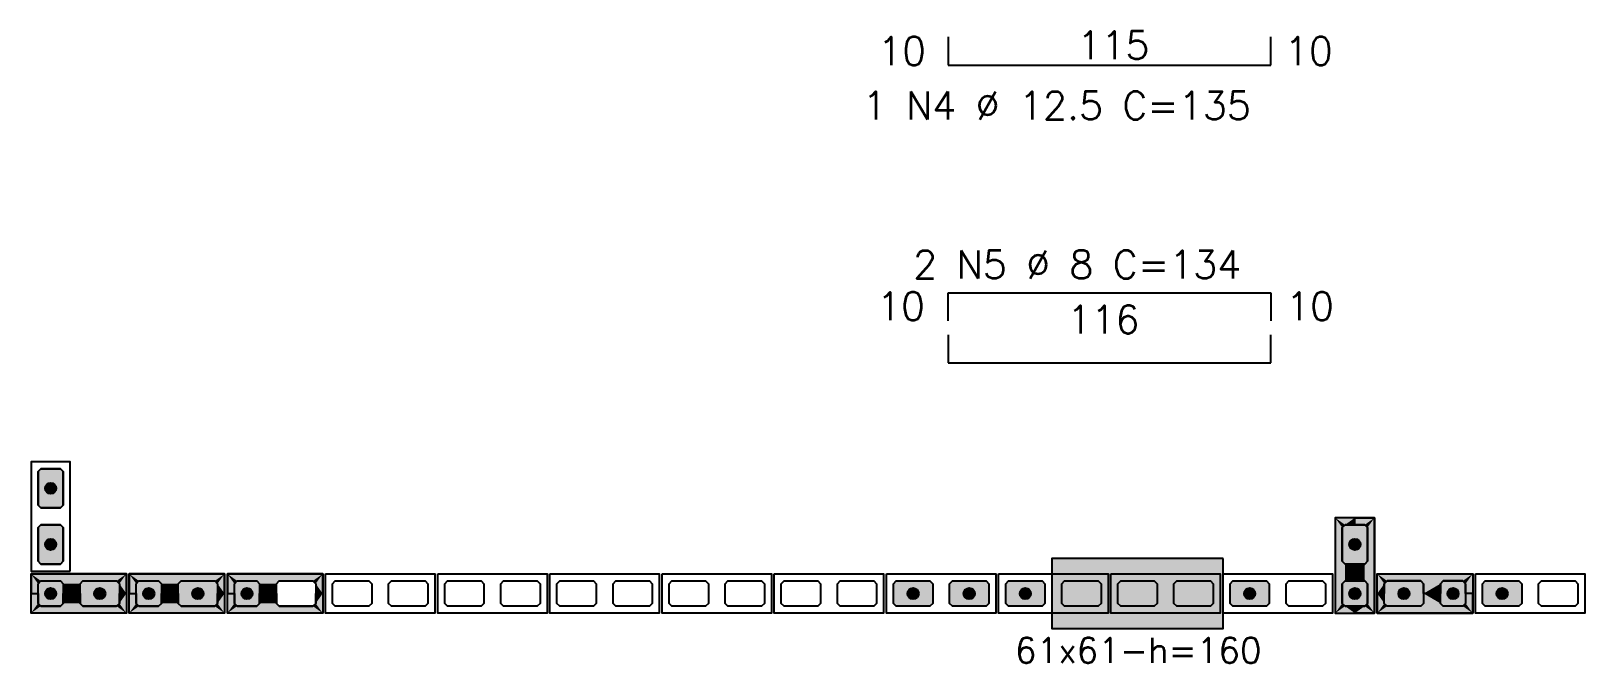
# Model space of a CAD drawing. Extents: x -1.9 to 86, y -1.6 to 60.9.
# Drawn here: x 23.23 to 34.31, y 40.33 to 44.84 of the extents above; entities that cross this region are included whole.
import ezdxf

# ---------------------------------------------------------------- set-up
doc = ezdxf.new("R2010")
doc.units = 0
doc.header["$MEASUREMENT"] = 0
for name, color, linetype in [('PENA_01', 1, 'CONTINUOUS'), ('PENA_02', 2, 'CONTINUOUS'), ('PENA_03', 3, 'CONTINUOUS'), ('PENA_05', 5, 'CONTINUOUS'), ('PENA_11', 252, 'CONTINUOUS'), ('PENA_21', 100, 'CONTINUOUS'), ('PENA_23', 50, 'CONTINUOUS')]:
    doc.layers.add(name, color=color, linetype=linetype)
doc.styles.get("Standard").update_dxf_attribs({"font": 'ROMANS.SHX'})

msp = doc.modelspace()

# ---------------------------------------------------------------- linework, layer by layer
at = {"layer": 'PENA_01', "linetype": 'Continuous'}
for points in [[(23.443, 41.439), (23.463, 41.459), (23.463, 41.699), (23.443, 41.719), (23.303, 41.719), (23.283, 41.699), (23.283, 41.459), (23.303, 41.439), (23.443, 41.439)], [(23.443, 41.039), (23.463, 41.059), (23.463, 41.299), (23.443, 41.319), (23.303, 41.319), (23.283, 41.299), (23.283, 41.059), (23.303, 41.039), (23.443, 41.039)], [(32.763, 41.059), (32.763, 41.299), (32.743, 41.319), (32.603, 41.319), (32.583, 41.299), (32.583, 41.059), (32.603, 41.039), (32.743, 41.039), (32.763, 41.059)], [(23.303, 40.919), (23.443, 40.919), (23.463, 40.899), (23.463, 40.759), (23.443, 40.739), (23.303, 40.739), (23.283, 40.759), (23.283, 40.899), (23.303, 40.919)], [(23.603, 40.919), (23.843, 40.919), (23.863, 40.899), (23.863, 40.759), (23.843, 40.739), (23.603, 40.739), (23.583, 40.759), (23.583, 40.899), (23.603, 40.919)], [(24.003, 40.919), (24.143, 40.919), (24.163, 40.899), (24.163, 40.759), (24.143, 40.739), (24.003, 40.739), (23.983, 40.759), (23.983, 40.899), (24.003, 40.919)], [(24.303, 40.919), (24.543, 40.919), (24.563, 40.899), (24.563, 40.759), (24.543, 40.739), (24.303, 40.739), (24.283, 40.759), (24.283, 40.899), (24.303, 40.919)], [(24.703, 40.919), (24.843, 40.919), (24.863, 40.899), (24.863, 40.759), (24.843, 40.739), (24.703, 40.739), (24.683, 40.759), (24.683, 40.899), (24.703, 40.919)], [(25.003, 40.919), (25.243, 40.919), (25.263, 40.899), (25.263, 40.759), (25.243, 40.739), (25.003, 40.739), (24.983, 40.759), (24.983, 40.899), (25.003, 40.919)], [(25.383, 40.899), (25.403, 40.919), (25.643, 40.919), (25.663, 40.899), (25.663, 40.759), (25.643, 40.739), (25.403, 40.739), (25.383, 40.759), (25.383, 40.899)], [(25.783, 40.899), (25.803, 40.919), (26.043, 40.919), (26.063, 40.899), (26.063, 40.759), (26.043, 40.739), (25.803, 40.739), (25.783, 40.759), (25.783, 40.899)], [(26.183, 40.899), (26.203, 40.919), (26.443, 40.919), (26.463, 40.899), (26.463, 40.759), (26.443, 40.739), (26.203, 40.739), (26.183, 40.759), (26.183, 40.899)], [(26.583, 40.899), (26.603, 40.919), (26.843, 40.919), (26.863, 40.899), (26.863, 40.759), (26.843, 40.739), (26.603, 40.739), (26.583, 40.759), (26.583, 40.899)], [(26.983, 40.899), (27.003, 40.919), (27.243, 40.919), (27.263, 40.899), (27.263, 40.759), (27.243, 40.739), (27.003, 40.739), (26.983, 40.759), (26.983, 40.899)], [(27.383, 40.899), (27.403, 40.919), (27.643, 40.919), (27.663, 40.899), (27.663, 40.759), (27.643, 40.739), (27.403, 40.739), (27.383, 40.759), (27.383, 40.899)], [(27.783, 40.899), (27.803, 40.919), (28.043, 40.919), (28.063, 40.899), (28.063, 40.759), (28.043, 40.739), (27.803, 40.739), (27.783, 40.759), (27.783, 40.899)], [(28.183, 40.899), (28.203, 40.919), (28.443, 40.919), (28.463, 40.899), (28.463, 40.759), (28.443, 40.739), (28.203, 40.739), (28.183, 40.759), (28.183, 40.899)], [(28.583, 40.899), (28.603, 40.919), (28.843, 40.919), (28.863, 40.899), (28.863, 40.759), (28.843, 40.739), (28.603, 40.739), (28.583, 40.759), (28.583, 40.899)], [(28.983, 40.899), (29.003, 40.919), (29.243, 40.919), (29.263, 40.899), (29.263, 40.759), (29.243, 40.739), (29.003, 40.739), (28.983, 40.759), (28.983, 40.899)], [(29.383, 40.899), (29.403, 40.919), (29.643, 40.919), (29.663, 40.899), (29.663, 40.759), (29.643, 40.739), (29.403, 40.739), (29.383, 40.759), (29.383, 40.899)], [(29.783, 40.899), (29.803, 40.919), (30.043, 40.919), (30.063, 40.899), (30.063, 40.759), (30.043, 40.739), (29.803, 40.739), (29.783, 40.759), (29.783, 40.899)], [(30.183, 40.899), (30.203, 40.919), (30.443, 40.919), (30.463, 40.899), (30.463, 40.759), (30.443, 40.739), (30.203, 40.739), (30.183, 40.759), (30.183, 40.899)], [(30.583, 40.899), (30.603, 40.919), (30.843, 40.919), (30.863, 40.899), (30.863, 40.759), (30.843, 40.739), (30.603, 40.739), (30.583, 40.759), (30.583, 40.899)], [(30.983, 40.899), (31.003, 40.919), (31.243, 40.919), (31.263, 40.899), (31.263, 40.759), (31.243, 40.739), (31.003, 40.739), (30.983, 40.759), (30.983, 40.899)], [(31.383, 40.899), (31.403, 40.919), (31.643, 40.919), (31.663, 40.899), (31.663, 40.759), (31.643, 40.739), (31.403, 40.739), (31.383, 40.759), (31.383, 40.899)], [(31.783, 40.899), (31.803, 40.919), (32.043, 40.919), (32.063, 40.899), (32.063, 40.759), (32.043, 40.739), (31.803, 40.739), (31.783, 40.759), (31.783, 40.899)], [(32.183, 40.899), (32.203, 40.919), (32.443, 40.919), (32.463, 40.899), (32.463, 40.759), (32.443, 40.739), (32.203, 40.739), (32.183, 40.759), (32.183, 40.899)], [(32.763, 40.759), (32.763, 40.899), (32.743, 40.919), (32.603, 40.919), (32.583, 40.899), (32.583, 40.759), (32.603, 40.739), (32.743, 40.739), (32.763, 40.759)], [(33.143, 40.739), (32.903, 40.739), (32.883, 40.759), (32.883, 40.899), (32.903, 40.919), (33.143, 40.919), (33.163, 40.899), (33.163, 40.759), (33.143, 40.739)], [(33.443, 40.739), (33.303, 40.739), (33.283, 40.759), (33.283, 40.899), (33.303, 40.919), (33.443, 40.919), (33.463, 40.899), (33.463, 40.759), (33.443, 40.739)], [(33.583, 40.899), (33.603, 40.919), (33.843, 40.919), (33.863, 40.899), (33.863, 40.759), (33.843, 40.739), (33.603, 40.739), (33.583, 40.759), (33.583, 40.899)], [(33.983, 40.899), (34.003, 40.919), (34.243, 40.919), (34.263, 40.899), (34.263, 40.759), (34.243, 40.739), (34.003, 40.739), (33.983, 40.759), (33.983, 40.899)]]:
    msp.add_lwpolyline(points, dxfattribs=at)
at = {"layer": 'PENA_02', "linetype": 'Continuous'}
for points in [[(23.513, 40.989), (23.513, 41.769), (23.233, 41.769), (23.233, 40.989), (23.513, 40.989)], [(32.813, 40.689), (32.813, 41.369), (32.533, 41.369), (32.533, 40.689), (32.813, 40.689)], [(23.233, 40.969), (23.913, 40.969), (23.913, 40.689), (23.233, 40.689), (23.233, 40.969)], [(23.933, 40.969), (24.613, 40.969), (24.613, 40.689), (23.933, 40.689), (23.933, 40.969)], [(24.633, 40.969), (25.313, 40.969), (25.313, 40.689), (24.633, 40.689), (24.633, 40.969)], [(25.333, 40.969), (26.113, 40.969), (26.113, 40.689), (25.333, 40.689), (25.333, 40.969)], [(26.133, 40.969), (26.913, 40.969), (26.913, 40.689), (26.133, 40.689), (26.133, 40.969)], [(26.933, 40.969), (27.713, 40.969), (27.713, 40.689), (26.933, 40.689), (26.933, 40.969)], [(27.733, 40.969), (28.513, 40.969), (28.513, 40.689), (27.733, 40.689), (27.733, 40.969)], [(28.533, 40.969), (29.313, 40.969), (29.313, 40.689), (28.533, 40.689), (28.533, 40.969)], [(29.333, 40.969), (30.113, 40.969), (30.113, 40.689), (29.333, 40.689), (29.333, 40.969)], [(30.133, 40.969), (30.913, 40.969), (30.913, 40.689), (30.133, 40.689), (30.133, 40.969)], [(30.933, 40.969), (31.713, 40.969), (31.713, 40.689), (30.933, 40.689), (30.933, 40.969)], [(31.733, 40.969), (32.513, 40.969), (32.513, 40.689), (31.733, 40.689), (31.733, 40.969)], [(33.513, 40.689), (32.833, 40.689), (32.833, 40.969), (33.513, 40.969), (33.513, 40.689)], [(33.533, 40.969), (34.313, 40.969), (34.313, 40.689), (33.533, 40.689), (33.533, 40.969)]]:
    msp.add_lwpolyline(points, dxfattribs=at)
at = {"layer": 'PENA_03', "linetype": 'Continuous'}
for points in [[(23.303, 41.439), (23.283, 41.459), (23.283, 41.699), (23.303, 41.719), (23.443, 41.719), (23.463, 41.699), (23.463, 41.459), (23.443, 41.439), (23.303, 41.439)], [(23.303, 41.039), (23.283, 41.059), (23.283, 41.299), (23.303, 41.319), (23.443, 41.319), (23.463, 41.299), (23.463, 41.059), (23.443, 41.039), (23.303, 41.039)], [(32.603, 41.039), (32.583, 41.059), (32.583, 41.299), (32.603, 41.319), (32.743, 41.319), (32.763, 41.299), (32.763, 41.059), (32.743, 41.039), (32.603, 41.039)], [(23.463, 40.759), (23.443, 40.739), (23.303, 40.739), (23.283, 40.759), (23.283, 40.899), (23.303, 40.919), (23.443, 40.919), (23.463, 40.899), (23.463, 40.759)], [(23.863, 40.759), (23.843, 40.739), (23.603, 40.739), (23.583, 40.759), (23.583, 40.899), (23.603, 40.919), (23.843, 40.919), (23.863, 40.899), (23.863, 40.759)], [(24.163, 40.759), (24.143, 40.739), (24.003, 40.739), (23.983, 40.759), (23.983, 40.899), (24.003, 40.919), (24.143, 40.919), (24.163, 40.899), (24.163, 40.759)], [(24.563, 40.759), (24.543, 40.739), (24.303, 40.739), (24.283, 40.759), (24.283, 40.899), (24.303, 40.919), (24.543, 40.919), (24.563, 40.899), (24.563, 40.759)], [(24.863, 40.759), (24.843, 40.739), (24.703, 40.739), (24.683, 40.759), (24.683, 40.899), (24.703, 40.919), (24.843, 40.919), (24.863, 40.899), (24.863, 40.759)], [(29.663, 40.759), (29.643, 40.739), (29.403, 40.739), (29.383, 40.759), (29.383, 40.899), (29.403, 40.919), (29.643, 40.919), (29.663, 40.899), (29.663, 40.759)], [(30.063, 40.759), (30.043, 40.739), (29.803, 40.739), (29.783, 40.759), (29.783, 40.899), (29.803, 40.919), (30.043, 40.919), (30.063, 40.899), (30.063, 40.759)], [(30.463, 40.759), (30.443, 40.739), (30.203, 40.739), (30.183, 40.759), (30.183, 40.899), (30.203, 40.919), (30.443, 40.919), (30.463, 40.899), (30.463, 40.759)], [(32.063, 40.759), (32.043, 40.739), (31.803, 40.739), (31.783, 40.759), (31.783, 40.899), (31.803, 40.919), (32.043, 40.919), (32.063, 40.899), (32.063, 40.759)], [(32.763, 40.759), (32.743, 40.739), (32.603, 40.739), (32.583, 40.759), (32.583, 40.899), (32.603, 40.919), (32.743, 40.919), (32.763, 40.899), (32.763, 40.759)], [(33.163, 40.759), (33.143, 40.739), (32.903, 40.739), (32.883, 40.759), (32.883, 40.899), (32.903, 40.919), (33.143, 40.919), (33.163, 40.899), (33.163, 40.759)], [(33.463, 40.759), (33.443, 40.739), (33.303, 40.739), (33.283, 40.759), (33.283, 40.899), (33.303, 40.919), (33.443, 40.919), (33.463, 40.899), (33.463, 40.759)], [(33.863, 40.759), (33.843, 40.739), (33.603, 40.739), (33.583, 40.759), (33.583, 40.899), (33.603, 40.919), (33.843, 40.919), (33.863, 40.899), (33.863, 40.759)]]:
    msp.add_lwpolyline(points, dxfattribs=at)
for centre in [(23.373, 41.579), (23.373, 41.179), (32.673, 41.179), (23.373, 40.829), (23.723, 40.829), (24.073, 40.829), (24.423, 40.829), (24.773, 40.829), (29.523, 40.829), (29.923, 40.829), (30.323, 40.829), (31.923, 40.829), (32.673, 40.829), (33.023, 40.829), (33.373, 40.829), (33.723, 40.829)]:
    msp.add_circle(centre, 0.04, dxfattribs=at)
for points in [[(23.413, 41.579), (23.353, 41.613), (23.336, 41.592)], [(23.413, 41.579), (23.336, 41.592), (23.336, 41.565)], [(23.413, 41.579), (23.336, 41.565), (23.353, 41.544)], [(23.413, 41.579), (23.38, 41.618), (23.353, 41.613)], [(23.413, 41.579), (23.353, 41.544), (23.38, 41.539)], [(23.413, 41.579), (23.404, 41.604), (23.38, 41.618)], [(23.413, 41.579), (23.38, 41.539), (23.404, 41.553)], [(23.413, 41.579), (23.404, 41.553), (23.413, 41.579)], [(23.413, 41.179), (23.38, 41.218), (23.353, 41.213)], [(23.413, 41.179), (23.404, 41.204), (23.38, 41.218)], [(32.713, 41.179), (32.68, 41.218), (32.653, 41.213)], [(32.713, 41.179), (32.704, 41.204), (32.68, 41.218)], [(23.413, 41.179), (23.353, 41.213), (23.336, 41.192)], [(23.413, 41.179), (23.336, 41.192), (23.336, 41.165)], [(23.413, 41.179), (23.336, 41.165), (23.353, 41.144)], [(23.413, 41.179), (23.353, 41.144), (23.38, 41.139)], [(23.413, 41.179), (23.38, 41.139), (23.404, 41.153)], [(23.413, 41.179), (23.404, 41.153), (23.413, 41.179)], [(32.713, 41.179), (32.653, 41.213), (32.636, 41.192)], [(32.713, 41.179), (32.636, 41.192), (32.636, 41.165)], [(32.713, 41.179), (32.636, 41.165), (32.653, 41.144)], [(32.713, 41.179), (32.653, 41.144), (32.68, 41.139)], [(32.713, 41.179), (32.68, 41.139), (32.704, 41.153)], [(32.713, 41.179), (32.704, 41.153), (32.713, 41.179)], [(23.413, 40.829), (23.353, 40.863), (23.336, 40.842)], [(23.413, 40.829), (23.336, 40.842), (23.336, 40.815)], [(23.413, 40.829), (23.336, 40.815), (23.353, 40.794)], [(23.413, 40.829), (23.38, 40.868), (23.353, 40.863)], [(23.413, 40.829), (23.353, 40.794), (23.38, 40.789)], [(23.413, 40.829), (23.404, 40.854), (23.38, 40.868)], [(23.413, 40.829), (23.38, 40.789), (23.404, 40.803)], [(23.413, 40.829), (23.404, 40.803), (23.413, 40.829)], [(23.763, 40.829), (23.703, 40.863), (23.686, 40.842)], [(23.763, 40.829), (23.686, 40.842), (23.686, 40.815)], [(23.763, 40.829), (23.686, 40.815), (23.703, 40.794)], [(23.763, 40.829), (23.73, 40.868), (23.703, 40.863)], [(23.763, 40.829), (23.703, 40.794), (23.73, 40.789)], [(23.763, 40.829), (23.754, 40.854), (23.73, 40.868)], [(23.763, 40.829), (23.73, 40.789), (23.754, 40.803)], [(23.763, 40.829), (23.754, 40.803), (23.763, 40.829)], [(24.113, 40.829), (24.053, 40.863), (24.036, 40.842)], [(24.113, 40.829), (24.036, 40.842), (24.036, 40.815)], [(24.113, 40.829), (24.036, 40.815), (24.053, 40.794)], [(24.113, 40.829), (24.08, 40.868), (24.053, 40.863)], [(24.113, 40.829), (24.053, 40.794), (24.08, 40.789)], [(24.113, 40.829), (24.104, 40.854), (24.08, 40.868)], [(24.113, 40.829), (24.08, 40.789), (24.104, 40.803)], [(24.113, 40.829), (24.104, 40.803), (24.113, 40.829)], [(24.463, 40.829), (24.403, 40.863), (24.386, 40.842)], [(24.463, 40.829), (24.386, 40.842), (24.386, 40.815)], [(24.463, 40.829), (24.386, 40.815), (24.403, 40.794)], [(24.463, 40.829), (24.43, 40.868), (24.403, 40.863)], [(24.463, 40.829), (24.403, 40.794), (24.43, 40.789)], [(24.463, 40.829), (24.454, 40.854), (24.43, 40.868)], [(24.463, 40.829), (24.43, 40.789), (24.454, 40.803)], [(24.463, 40.829), (24.454, 40.803), (24.463, 40.829)], [(24.813, 40.829), (24.753, 40.863), (24.736, 40.842)], [(24.813, 40.829), (24.736, 40.842), (24.736, 40.815)], [(24.813, 40.829), (24.736, 40.815), (24.753, 40.794)], [(24.813, 40.829), (24.78, 40.868), (24.753, 40.863)], [(24.813, 40.829), (24.753, 40.794), (24.78, 40.789)], [(24.813, 40.829), (24.804, 40.854), (24.78, 40.868)], [(24.813, 40.829), (24.78, 40.789), (24.804, 40.803)], [(24.813, 40.829), (24.804, 40.803), (24.813, 40.829)], [(29.563, 40.829), (29.503, 40.863), (29.486, 40.842)], [(29.563, 40.829), (29.486, 40.842), (29.486, 40.815)], [(29.563, 40.829), (29.486, 40.815), (29.503, 40.794)], [(29.563, 40.829), (29.53, 40.868), (29.503, 40.863)], [(29.563, 40.829), (29.503, 40.794), (29.53, 40.789)], [(29.563, 40.829), (29.554, 40.854), (29.53, 40.868)], [(29.563, 40.829), (29.53, 40.789), (29.554, 40.803)], [(29.563, 40.829), (29.554, 40.803), (29.563, 40.829)], [(29.963, 40.829), (29.903, 40.863), (29.886, 40.842)], [(29.963, 40.829), (29.886, 40.842), (29.886, 40.815)], [(29.963, 40.829), (29.886, 40.815), (29.903, 40.794)], [(29.963, 40.829), (29.93, 40.868), (29.903, 40.863)], [(29.963, 40.829), (29.903, 40.794), (29.93, 40.789)], [(29.963, 40.829), (29.954, 40.854), (29.93, 40.868)], [(29.963, 40.829), (29.93, 40.789), (29.954, 40.803)], [(29.963, 40.829), (29.954, 40.803), (29.963, 40.829)], [(30.363, 40.829), (30.303, 40.863), (30.286, 40.842)], [(30.363, 40.829), (30.286, 40.842), (30.286, 40.815)], [(30.363, 40.829), (30.286, 40.815), (30.303, 40.794)], [(30.363, 40.829), (30.33, 40.868), (30.303, 40.863)], [(30.363, 40.829), (30.303, 40.794), (30.33, 40.789)], [(30.363, 40.829), (30.354, 40.854), (30.33, 40.868)], [(30.363, 40.829), (30.33, 40.789), (30.354, 40.803)], [(30.363, 40.829), (30.354, 40.803), (30.363, 40.829)], [(31.963, 40.829), (31.903, 40.863), (31.886, 40.842)], [(31.963, 40.829), (31.886, 40.842), (31.886, 40.815)], [(31.963, 40.829), (31.886, 40.815), (31.903, 40.794)], [(31.963, 40.829), (31.93, 40.868), (31.903, 40.863)], [(31.963, 40.829), (31.903, 40.794), (31.93, 40.789)], [(31.963, 40.829), (31.954, 40.854), (31.93, 40.868)], [(31.963, 40.829), (31.93, 40.789), (31.954, 40.803)], [(31.963, 40.829), (31.954, 40.803), (31.963, 40.829)], [(32.713, 40.829), (32.653, 40.863), (32.636, 40.842)], [(32.713, 40.829), (32.636, 40.842), (32.636, 40.815)], [(32.713, 40.829), (32.636, 40.815), (32.653, 40.794)], [(32.713, 40.829), (32.68, 40.868), (32.653, 40.863)], [(32.713, 40.829), (32.653, 40.794), (32.68, 40.789)], [(32.713, 40.829), (32.704, 40.854), (32.68, 40.868)], [(32.713, 40.829), (32.68, 40.789), (32.704, 40.803)], [(32.713, 40.829), (32.704, 40.803), (32.713, 40.829)], [(33.063, 40.829), (33.003, 40.863), (32.986, 40.842)], [(33.063, 40.829), (32.986, 40.842), (32.986, 40.815)], [(33.063, 40.829), (32.986, 40.815), (33.003, 40.794)], [(33.063, 40.829), (33.03, 40.868), (33.003, 40.863)], [(33.063, 40.829), (33.003, 40.794), (33.03, 40.789)], [(33.063, 40.829), (33.054, 40.854), (33.03, 40.868)], [(33.063, 40.829), (33.03, 40.789), (33.054, 40.803)], [(33.063, 40.829), (33.054, 40.803), (33.063, 40.829)], [(33.413, 40.829), (33.353, 40.863), (33.336, 40.842)], [(33.413, 40.829), (33.336, 40.842), (33.336, 40.815)], [(33.413, 40.829), (33.336, 40.815), (33.353, 40.794)], [(33.413, 40.829), (33.38, 40.868), (33.353, 40.863)], [(33.413, 40.829), (33.353, 40.794), (33.38, 40.789)], [(33.413, 40.829), (33.404, 40.854), (33.38, 40.868)], [(33.413, 40.829), (33.38, 40.789), (33.404, 40.803)], [(33.413, 40.829), (33.404, 40.803), (33.413, 40.829)], [(33.763, 40.829), (33.703, 40.863), (33.686, 40.842)], [(33.763, 40.829), (33.686, 40.842), (33.686, 40.815)], [(33.763, 40.829), (33.686, 40.815), (33.703, 40.794)], [(33.763, 40.829), (33.73, 40.868), (33.703, 40.863)], [(33.763, 40.829), (33.703, 40.794), (33.73, 40.789)], [(33.763, 40.829), (33.754, 40.854), (33.73, 40.868)], [(33.763, 40.829), (33.73, 40.789), (33.754, 40.803)], [(33.763, 40.829), (33.754, 40.803), (33.763, 40.829)]]:
    msp.add_solid(points, dxfattribs=at)
at = {"layer": 'PENA_05', "linetype": 'Continuous'}
for p, q in [((29.773, 44.797), (29.773, 44.597)), ((32.073, 44.597), (32.073, 44.797)), ((29.773, 44.597), (32.073, 44.597)), ((29.773, 42.774), (29.773, 42.974)), ((29.773, 42.974), (32.073, 42.974)), ((32.073, 42.974), (32.073, 42.774)), ((29.773, 42.674), (29.773, 42.474)), ((32.073, 42.474), (32.073, 42.674)), ((29.773, 42.474), (32.073, 42.474))]:
    msp.add_line(p, q, dxfattribs=at)
at = {"layer": 'PENA_11', "linetype": 'Continuous'}
for points in [[(23.303, 41.439), (23.283, 41.699), (23.303, 41.719)], [(23.303, 41.439), (23.283, 41.459), (23.283, 41.699)], [(23.303, 41.439), (23.303, 41.719), (23.443, 41.719)], [(23.303, 41.439), (23.443, 41.719), (23.463, 41.699)], [(23.303, 41.439), (23.463, 41.699), (23.463, 41.459)], [(23.303, 41.439), (23.463, 41.459), (23.443, 41.439)], [(23.303, 41.439), (23.443, 41.439), (23.303, 41.439)], [(23.303, 41.039), (23.283, 41.299), (23.303, 41.319)], [(23.303, 41.039), (23.283, 41.059), (23.283, 41.299)], [(23.303, 41.039), (23.303, 41.319), (23.443, 41.319)], [(23.303, 41.039), (23.443, 41.319), (23.463, 41.299)], [(23.303, 41.039), (23.463, 41.299), (23.463, 41.059)], [(32.603, 41.039), (32.583, 41.299), (32.603, 41.319)], [(32.603, 41.039), (32.583, 41.059), (32.583, 41.299)], [(32.603, 41.039), (32.603, 41.319), (32.743, 41.319)], [(32.603, 41.039), (32.743, 41.319), (32.763, 41.299)], [(32.603, 41.039), (32.763, 41.299), (32.763, 41.059)], [(23.303, 41.039), (23.463, 41.059), (23.443, 41.039)], [(23.303, 41.039), (23.443, 41.039), (23.303, 41.039)], [(32.603, 41.039), (32.763, 41.059), (32.743, 41.039)], [(32.603, 41.039), (32.743, 41.039), (32.603, 41.039)], [(23.463, 40.759), (23.283, 40.899), (23.303, 40.919)], [(23.463, 40.759), (23.283, 40.759), (23.283, 40.899)], [(23.463, 40.759), (23.303, 40.919), (23.443, 40.919)], [(23.463, 40.759), (23.443, 40.919), (23.463, 40.899)], [(23.463, 40.759), (23.463, 40.899), (23.463, 40.759)], [(23.863, 40.759), (23.583, 40.899), (23.603, 40.919)], [(23.863, 40.759), (23.583, 40.759), (23.583, 40.899)], [(23.863, 40.759), (23.603, 40.919), (23.843, 40.919)], [(23.863, 40.759), (23.843, 40.919), (23.863, 40.899)], [(23.863, 40.759), (23.863, 40.899), (23.863, 40.759)], [(24.163, 40.759), (23.983, 40.899), (24.003, 40.919)], [(24.163, 40.759), (23.983, 40.759), (23.983, 40.899)], [(24.163, 40.759), (24.003, 40.919), (24.143, 40.919)], [(24.163, 40.759), (24.143, 40.919), (24.163, 40.899)], [(24.163, 40.759), (24.163, 40.899), (24.163, 40.759)], [(24.563, 40.759), (24.283, 40.899), (24.303, 40.919)], [(24.563, 40.759), (24.283, 40.759), (24.283, 40.899)], [(24.563, 40.759), (24.303, 40.919), (24.543, 40.919)], [(24.563, 40.759), (24.543, 40.919), (24.563, 40.899)], [(24.563, 40.759), (24.563, 40.899), (24.563, 40.759)], [(24.863, 40.759), (24.683, 40.899), (24.703, 40.919)], [(24.863, 40.759), (24.683, 40.759), (24.683, 40.899)], [(24.863, 40.759), (24.703, 40.919), (24.843, 40.919)], [(24.863, 40.759), (24.843, 40.919), (24.863, 40.899)], [(24.863, 40.759), (24.863, 40.899), (24.863, 40.759)], [(29.663, 40.759), (29.383, 40.899), (29.403, 40.919)], [(29.663, 40.759), (29.383, 40.759), (29.383, 40.899)], [(29.663, 40.759), (29.403, 40.919), (29.643, 40.919)], [(29.663, 40.759), (29.643, 40.919), (29.663, 40.899)], [(29.663, 40.759), (29.663, 40.899), (29.663, 40.759)], [(30.063, 40.759), (29.783, 40.899), (29.803, 40.919)], [(30.063, 40.759), (29.783, 40.759), (29.783, 40.899)], [(30.063, 40.759), (29.803, 40.919), (30.043, 40.919)], [(30.063, 40.759), (30.043, 40.919), (30.063, 40.899)], [(30.063, 40.759), (30.063, 40.899), (30.063, 40.759)], [(30.463, 40.759), (30.183, 40.899), (30.203, 40.919)], [(30.463, 40.759), (30.183, 40.759), (30.183, 40.899)], [(30.463, 40.759), (30.203, 40.919), (30.443, 40.919)], [(30.463, 40.759), (30.443, 40.919), (30.463, 40.899)], [(30.463, 40.759), (30.463, 40.899), (30.463, 40.759)], [(32.063, 40.759), (31.783, 40.899), (31.803, 40.919)], [(32.063, 40.759), (31.783, 40.759), (31.783, 40.899)], [(32.063, 40.759), (31.803, 40.919), (32.043, 40.919)], [(32.063, 40.759), (32.043, 40.919), (32.063, 40.899)], [(32.063, 40.759), (32.063, 40.899), (32.063, 40.759)], [(32.763, 40.759), (32.583, 40.899), (32.603, 40.919)], [(32.763, 40.759), (32.583, 40.759), (32.583, 40.899)], [(32.763, 40.759), (32.603, 40.919), (32.743, 40.919)], [(32.763, 40.759), (32.743, 40.919), (32.763, 40.899)], [(32.763, 40.759), (32.763, 40.899), (32.763, 40.759)], [(33.163, 40.759), (32.883, 40.899), (32.903, 40.919)], [(33.163, 40.759), (32.883, 40.759), (32.883, 40.899)], [(33.163, 40.759), (32.903, 40.919), (33.143, 40.919)], [(33.163, 40.759), (33.143, 40.919), (33.163, 40.899)], [(33.163, 40.759), (33.163, 40.899), (33.163, 40.759)], [(33.463, 40.759), (33.283, 40.899), (33.303, 40.919)], [(33.463, 40.759), (33.283, 40.759), (33.283, 40.899)], [(33.463, 40.759), (33.303, 40.919), (33.443, 40.919)], [(33.463, 40.759), (33.443, 40.919), (33.463, 40.899)], [(33.463, 40.759), (33.463, 40.899), (33.463, 40.759)], [(33.863, 40.759), (33.583, 40.899), (33.603, 40.919)], [(33.863, 40.759), (33.583, 40.759), (33.583, 40.899)], [(33.863, 40.759), (33.603, 40.919), (33.843, 40.919)], [(33.863, 40.759), (33.843, 40.919), (33.863, 40.899)], [(33.863, 40.759), (33.863, 40.899), (33.863, 40.759)], [(23.463, 40.759), (23.303, 40.739), (23.283, 40.759)], [(23.463, 40.759), (23.443, 40.739), (23.303, 40.739)], [(23.863, 40.759), (23.603, 40.739), (23.583, 40.759)], [(23.863, 40.759), (23.843, 40.739), (23.603, 40.739)], [(24.163, 40.759), (24.003, 40.739), (23.983, 40.759)], [(24.163, 40.759), (24.143, 40.739), (24.003, 40.739)], [(24.563, 40.759), (24.303, 40.739), (24.283, 40.759)], [(24.563, 40.759), (24.543, 40.739), (24.303, 40.739)], [(24.863, 40.759), (24.703, 40.739), (24.683, 40.759)], [(24.863, 40.759), (24.843, 40.739), (24.703, 40.739)], [(29.663, 40.759), (29.403, 40.739), (29.383, 40.759)], [(29.663, 40.759), (29.643, 40.739), (29.403, 40.739)], [(30.063, 40.759), (29.803, 40.739), (29.783, 40.759)], [(30.063, 40.759), (30.043, 40.739), (29.803, 40.739)], [(30.463, 40.759), (30.203, 40.739), (30.183, 40.759)], [(30.463, 40.759), (30.443, 40.739), (30.203, 40.739)], [(32.063, 40.759), (31.803, 40.739), (31.783, 40.759)], [(32.063, 40.759), (32.043, 40.739), (31.803, 40.739)], [(32.763, 40.759), (32.603, 40.739), (32.583, 40.759)], [(32.763, 40.759), (32.743, 40.739), (32.603, 40.739)], [(33.163, 40.759), (32.903, 40.739), (32.883, 40.759)], [(33.163, 40.759), (33.143, 40.739), (32.903, 40.739)], [(33.463, 40.759), (33.303, 40.739), (33.283, 40.759)], [(33.463, 40.759), (33.443, 40.739), (33.303, 40.739)], [(33.863, 40.759), (33.603, 40.739), (33.583, 40.759)], [(33.863, 40.759), (33.843, 40.739), (33.603, 40.739)]]:
    msp.add_solid(points, dxfattribs=at)
at = {"layer": 'PENA_21', "linetype": 'Continuous'}
for points in [[(32.673, 40.689), (32.673, 40.739), (32.603, 40.739), (32.583, 40.759), (32.583, 40.899), (32.603, 40.919), (32.673, 40.919), (32.673, 41.039), (32.603, 41.039), (32.583, 41.059), (32.583, 41.299), (32.603, 41.319), (32.673, 41.319), (32.673, 41.369), (32.533, 41.369), (32.533, 40.689), (32.673, 40.689)], [(32.673, 40.689), (32.673, 40.739), (32.743, 40.739), (32.763, 40.759), (32.763, 40.899), (32.743, 40.919), (32.673, 40.919), (32.673, 41.039), (32.743, 41.039), (32.763, 41.059), (32.763, 41.299), (32.743, 41.319), (32.673, 41.319), (32.673, 41.369), (32.813, 41.369), (32.813, 40.689), (32.673, 40.689)], [(23.233, 40.829), (23.283, 40.829), (23.283, 40.899), (23.303, 40.919), (23.443, 40.919), (23.463, 40.899), (23.463, 40.829), (23.583, 40.829), (23.583, 40.899), (23.603, 40.919), (23.843, 40.919), (23.863, 40.899), (23.863, 40.829), (23.913, 40.829), (23.913, 40.969), (23.233, 40.969), (23.233, 40.829)], [(23.933, 40.829), (23.983, 40.829), (23.983, 40.899), (24.003, 40.919), (24.143, 40.919), (24.163, 40.899), (24.163, 40.829), (24.283, 40.829), (24.283, 40.899), (24.303, 40.919), (24.543, 40.919), (24.563, 40.899), (24.563, 40.829), (24.613, 40.829), (24.613, 40.969), (23.933, 40.969), (23.933, 40.829)], [(24.633, 40.829), (24.683, 40.829), (24.683, 40.899), (24.703, 40.919), (24.843, 40.919), (24.863, 40.899), (24.863, 40.829), (24.983, 40.829), (24.983, 40.899), (25.003, 40.919), (25.243, 40.919), (25.263, 40.899), (25.263, 40.829), (25.313, 40.829), (25.313, 40.969), (24.633, 40.969), (24.633, 40.829)], [(33.513, 40.829), (33.463, 40.829), (33.463, 40.899), (33.443, 40.919), (33.303, 40.919), (33.283, 40.899), (33.283, 40.829), (33.163, 40.829), (33.163, 40.899), (33.143, 40.919), (32.903, 40.919), (32.883, 40.899), (32.883, 40.829), (32.833, 40.829), (32.833, 40.969), (33.513, 40.969), (33.513, 40.829)], [(23.233, 40.829), (23.283, 40.829), (23.283, 40.759), (23.303, 40.739), (23.443, 40.739), (23.463, 40.759), (23.463, 40.829), (23.583, 40.829), (23.583, 40.759), (23.603, 40.739), (23.843, 40.739), (23.863, 40.759), (23.863, 40.829), (23.913, 40.829), (23.913, 40.689), (23.233, 40.689), (23.233, 40.829)], [(23.933, 40.829), (23.983, 40.829), (23.983, 40.759), (24.003, 40.739), (24.143, 40.739), (24.163, 40.759), (24.163, 40.829), (24.283, 40.829), (24.283, 40.759), (24.303, 40.739), (24.543, 40.739), (24.563, 40.759), (24.563, 40.829), (24.613, 40.829), (24.613, 40.689), (23.933, 40.689), (23.933, 40.829)], [(24.633, 40.829), (24.683, 40.829), (24.683, 40.759), (24.703, 40.739), (24.843, 40.739), (24.863, 40.759), (24.863, 40.829), (24.983, 40.829), (24.983, 40.759), (25.003, 40.739), (25.243, 40.739), (25.263, 40.759), (25.263, 40.829), (25.313, 40.829), (25.313, 40.689), (24.633, 40.689), (24.633, 40.829)], [(33.513, 40.829), (33.463, 40.829), (33.463, 40.759), (33.443, 40.739), (33.303, 40.739), (33.283, 40.759), (33.283, 40.829), (33.163, 40.829), (33.163, 40.759), (33.143, 40.739), (32.903, 40.739), (32.883, 40.759), (32.883, 40.829), (32.833, 40.829), (32.833, 40.689), (33.513, 40.689), (33.513, 40.829)]]:
    msp.add_lwpolyline(points, dxfattribs=at)
for points in [[(32.673, 41.369), (32.533, 41.369), (32.603, 41.319)], [(32.603, 41.319), (32.533, 41.369), (32.583, 41.299)], [(32.533, 41.369), (32.583, 40.759), (32.583, 41.299)], [(32.533, 40.689), (32.583, 40.759), (32.533, 41.369)], [(32.673, 41.319), (32.673, 41.369), (32.603, 41.319)], [(32.743, 41.319), (32.673, 41.319), (32.813, 41.369)], [(32.673, 41.319), (32.673, 41.369), (32.813, 41.369)], [(32.763, 41.299), (32.743, 41.319), (32.813, 41.369)], [(32.763, 41.059), (32.813, 41.369), (32.763, 40.899)], [(32.763, 40.899), (32.813, 41.369), (32.763, 40.759)], [(32.813, 41.369), (32.813, 40.689), (32.763, 40.759)], [(32.763, 41.059), (32.763, 41.299), (32.813, 41.369)], [(32.583, 41.299), (32.583, 40.759), (32.583, 40.899)], [(32.583, 41.299), (32.583, 41.059), (32.583, 40.899)], [(32.603, 40.919), (32.583, 41.059), (32.583, 40.899)], [(32.603, 40.919), (32.603, 41.039), (32.583, 41.059)], [(32.673, 40.919), (32.603, 41.039), (32.603, 40.919)], [(32.673, 40.919), (32.673, 41.039), (32.603, 41.039)], [(32.673, 40.919), (32.743, 41.039), (32.743, 40.919)], [(32.673, 40.919), (32.673, 41.039), (32.743, 41.039)], [(32.743, 41.039), (32.763, 41.059), (32.743, 40.919)], [(32.743, 40.919), (32.763, 41.059), (32.763, 40.899)], [(23.913, 40.969), (23.233, 40.969), (23.303, 40.919)], [(23.233, 40.969), (23.233, 40.829), (23.283, 40.829)], [(23.233, 40.969), (23.283, 40.829), (23.283, 40.899)], [(23.233, 40.969), (23.283, 40.899), (23.303, 40.919)], [(23.913, 40.969), (23.303, 40.919), (23.443, 40.919)], [(23.913, 40.969), (23.443, 40.919), (23.463, 40.899)], [(23.913, 40.969), (23.463, 40.899), (23.603, 40.919)], [(23.463, 40.899), (23.583, 40.899), (23.603, 40.919)], [(23.463, 40.899), (23.463, 40.829), (23.583, 40.829)], [(23.463, 40.899), (23.583, 40.829), (23.583, 40.899)], [(23.913, 40.969), (23.603, 40.919), (23.843, 40.919)], [(23.913, 40.969), (23.843, 40.919), (23.863, 40.899)], [(23.913, 40.969), (23.863, 40.899), (23.913, 40.829)], [(23.913, 40.829), (23.863, 40.899), (23.863, 40.829)], [(24.613, 40.969), (23.933, 40.969), (24.003, 40.919)], [(23.933, 40.969), (23.933, 40.829), (23.983, 40.829)], [(23.933, 40.969), (23.983, 40.829), (23.983, 40.899)], [(23.933, 40.969), (23.983, 40.899), (24.003, 40.919)], [(24.613, 40.969), (24.003, 40.919), (24.143, 40.919)], [(24.613, 40.969), (24.143, 40.919), (24.163, 40.899)], [(24.613, 40.969), (24.163, 40.899), (24.303, 40.919)], [(24.163, 40.899), (24.283, 40.899), (24.303, 40.919)], [(24.163, 40.899), (24.163, 40.829), (24.283, 40.829)], [(24.163, 40.899), (24.283, 40.829), (24.283, 40.899)], [(24.613, 40.969), (24.303, 40.919), (24.543, 40.919)], [(24.613, 40.969), (24.543, 40.919), (24.563, 40.899)], [(24.613, 40.969), (24.563, 40.899), (24.613, 40.829)], [(24.613, 40.829), (24.563, 40.899), (24.563, 40.829)], [(25.313, 40.969), (24.633, 40.969), (24.703, 40.919)], [(24.633, 40.969), (24.633, 40.829), (24.683, 40.829)], [(24.633, 40.969), (24.683, 40.829), (24.683, 40.899)], [(24.633, 40.969), (24.683, 40.899), (24.703, 40.919)], [(25.313, 40.969), (24.703, 40.919), (24.843, 40.919)], [(25.313, 40.969), (24.843, 40.919), (24.863, 40.899)], [(25.313, 40.969), (24.863, 40.899), (25.003, 40.919)], [(24.863, 40.899), (24.983, 40.899), (25.003, 40.919)], [(24.863, 40.899), (24.863, 40.829), (24.983, 40.829)], [(24.863, 40.899), (24.983, 40.829), (24.983, 40.899)], [(25.313, 40.969), (25.003, 40.919), (25.243, 40.919)], [(25.313, 40.969), (25.243, 40.919), (25.263, 40.899)], [(25.313, 40.969), (25.263, 40.899), (25.313, 40.829)], [(25.313, 40.829), (25.263, 40.899), (25.263, 40.829)], [(33.513, 40.969), (32.903, 40.919), (32.833, 40.969)], [(32.903, 40.919), (32.883, 40.899), (32.833, 40.969)], [(32.833, 40.969), (32.883, 40.899), (32.833, 40.829)], [(32.883, 40.899), (32.883, 40.829), (32.833, 40.829)], [(33.143, 40.919), (32.903, 40.919), (33.513, 40.969)], [(33.163, 40.899), (33.143, 40.919), (33.513, 40.969)], [(33.513, 40.969), (33.303, 40.919), (33.163, 40.899)], [(33.163, 40.829), (33.163, 40.899), (33.303, 40.919)], [(33.163, 40.829), (33.303, 40.919), (33.283, 40.899)], [(33.163, 40.829), (33.283, 40.899), (33.283, 40.829)], [(33.513, 40.969), (33.443, 40.919), (33.303, 40.919)], [(33.513, 40.969), (33.463, 40.899), (33.443, 40.919)], [(33.513, 40.969), (33.513, 40.829), (33.463, 40.829)], [(33.513, 40.969), (33.463, 40.829), (33.463, 40.899)], [(23.233, 40.689), (23.233, 40.829), (23.283, 40.829)], [(23.233, 40.689), (23.283, 40.829), (23.283, 40.759)], [(23.463, 40.759), (23.463, 40.829), (23.583, 40.829)], [(23.463, 40.759), (23.583, 40.829), (23.583, 40.759)], [(23.913, 40.689), (23.863, 40.759), (23.913, 40.829)], [(23.913, 40.829), (23.863, 40.759), (23.863, 40.829)], [(23.933, 40.689), (23.933, 40.829), (23.983, 40.829)], [(23.933, 40.689), (23.983, 40.829), (23.983, 40.759)], [(24.163, 40.759), (24.163, 40.829), (24.283, 40.829)], [(24.163, 40.759), (24.283, 40.829), (24.283, 40.759)], [(24.613, 40.689), (24.563, 40.759), (24.613, 40.829)], [(24.613, 40.829), (24.563, 40.759), (24.563, 40.829)], [(24.633, 40.689), (24.633, 40.829), (24.683, 40.829)], [(24.633, 40.689), (24.683, 40.829), (24.683, 40.759)], [(24.863, 40.759), (24.863, 40.829), (24.983, 40.829)], [(24.863, 40.759), (24.983, 40.829), (24.983, 40.759)], [(25.313, 40.689), (25.263, 40.759), (25.313, 40.829)], [(25.313, 40.829), (25.263, 40.759), (25.263, 40.829)], [(32.833, 40.689), (32.883, 40.759), (32.833, 40.829)], [(32.883, 40.759), (32.883, 40.829), (32.833, 40.829)], [(33.163, 40.829), (33.163, 40.759), (33.303, 40.739)], [(33.163, 40.829), (33.303, 40.739), (33.283, 40.759)], [(33.163, 40.829), (33.283, 40.759), (33.283, 40.829)], [(33.513, 40.689), (33.513, 40.829), (33.463, 40.829)], [(33.513, 40.689), (33.463, 40.829), (33.463, 40.759)], [(23.233, 40.689), (23.283, 40.759), (23.303, 40.739)], [(23.913, 40.689), (23.233, 40.689), (23.303, 40.739)], [(23.913, 40.689), (23.303, 40.739), (23.443, 40.739)], [(23.913, 40.689), (23.443, 40.739), (23.463, 40.759)], [(23.913, 40.689), (23.463, 40.759), (23.603, 40.739)], [(23.463, 40.759), (23.583, 40.759), (23.603, 40.739)], [(23.913, 40.689), (23.603, 40.739), (23.843, 40.739)], [(23.913, 40.689), (23.843, 40.739), (23.863, 40.759)], [(23.933, 40.689), (23.983, 40.759), (24.003, 40.739)], [(24.613, 40.689), (23.933, 40.689), (24.003, 40.739)], [(24.613, 40.689), (24.003, 40.739), (24.143, 40.739)], [(24.613, 40.689), (24.143, 40.739), (24.163, 40.759)], [(24.613, 40.689), (24.163, 40.759), (24.303, 40.739)], [(24.163, 40.759), (24.283, 40.759), (24.303, 40.739)], [(24.613, 40.689), (24.303, 40.739), (24.543, 40.739)], [(24.613, 40.689), (24.543, 40.739), (24.563, 40.759)], [(24.633, 40.689), (24.683, 40.759), (24.703, 40.739)], [(25.313, 40.689), (24.633, 40.689), (24.703, 40.739)], [(25.313, 40.689), (24.703, 40.739), (24.843, 40.739)], [(25.313, 40.689), (24.843, 40.739), (24.863, 40.759)], [(25.313, 40.689), (24.863, 40.759), (25.003, 40.739)], [(24.863, 40.759), (24.983, 40.759), (25.003, 40.739)], [(25.313, 40.689), (25.003, 40.739), (25.243, 40.739)], [(25.313, 40.689), (25.243, 40.739), (25.263, 40.759)], [(32.603, 40.739), (32.583, 40.759), (32.533, 40.689)], [(32.603, 40.739), (32.533, 40.689), (32.673, 40.689)], [(32.603, 40.739), (32.673, 40.689), (32.673, 40.739)], [(32.813, 40.689), (32.673, 40.689), (32.743, 40.739)], [(32.743, 40.739), (32.673, 40.689), (32.673, 40.739)], [(32.763, 40.759), (32.813, 40.689), (32.743, 40.739)], [(32.903, 40.739), (32.883, 40.759), (32.833, 40.689)], [(33.513, 40.689), (32.903, 40.739), (32.833, 40.689)], [(33.143, 40.739), (32.903, 40.739), (33.513, 40.689)], [(33.163, 40.759), (33.143, 40.739), (33.513, 40.689)], [(33.513, 40.689), (33.303, 40.739), (33.163, 40.759)], [(33.513, 40.689), (33.443, 40.739), (33.303, 40.739)], [(33.513, 40.689), (33.463, 40.759), (33.443, 40.739)]]:
    msp.add_solid(points, dxfattribs=at)
at = {"layer": 'PENA_23', "linetype": 'Continuous'}
msp.add_lwpolyline([(31.733, 41.079), (30.513, 41.079), (30.513, 40.579), (31.733, 40.579), (31.733, 41.079)], dxfattribs=at)
msp.add_lwpolyline([(31.733, 41.079), (30.513, 41.079), (30.513, 40.579), (31.733, 40.579), (31.733, 41.079)], dxfattribs=at)
for points in [[(31.733, 41.079), (30.513, 41.079), (30.513, 40.579)], [(31.733, 41.079), (30.513, 40.579), (31.733, 40.579)], [(31.733, 41.079), (30.513, 41.079), (30.513, 40.579)], [(31.733, 41.079), (30.513, 40.579), (31.733, 40.579)], [(31.733, 41.079), (31.733, 40.579), (31.733, 41.079)], [(31.733, 41.079), (31.733, 40.579), (31.733, 41.079)]]:
    msp.add_solid(points, dxfattribs=at)

# ---------------------------------------------------------------- texts
at = {"layer": 'PENA_03', "linetype": 'Continuous'}
for s, height, p in [('10', 0.2, (29.273, 44.597)), ('115', 0.2, (30.694, 44.639)), ('10', 0.2, (32.173, 44.597)), ('1 N4 %%c 12.5 C=135', 0.2, (29.163, 44.209)), ('2 N5 %%c 8 C=134', 0.2, (29.523, 43.074)), ('10', 0.2, (29.265, 42.778)), ('116', 0.2, (30.623, 42.682)), ('10', 0.2, (32.181, 42.778)), ('61x61-h=160', 0.18, (30.249, 40.334))]:
    msp.add_text(s, height=height, dxfattribs=at).set_placement(p)

doc.saveas('drawing.dxf')
